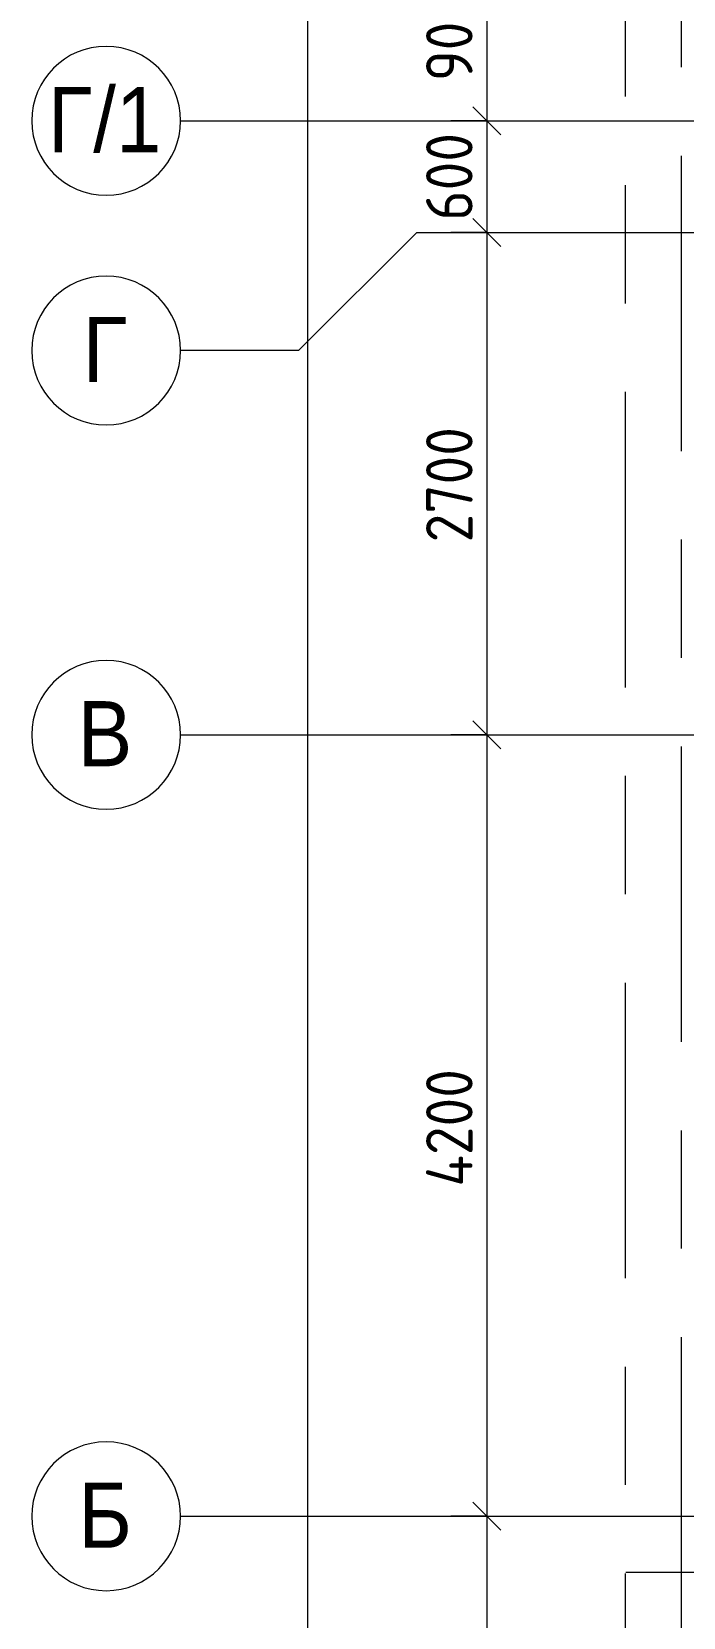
# Model space of a CAD drawing. Header units: millimetres. Extents: x 81368 to 286493, y -8553 to 29000.
# Drawn here: x 81368 to 84870, y 3057 to 11579 of the extents above; entities that cross this region are included whole.
import ezdxf

# ---------------------------------------------------------------- set-up
doc = ezdxf.new("R2010")
doc.units = ezdxf.units.MM
doc.linetypes.add('Осевая', pattern=[3175, 635, -476.25, 1587.5, -476.25])
for name, color, linetype, lineweight in [('A-ANNO-DIMS', 7, 'Continuous', 9), ('A-ANNO-DIMS-100', 7, 'Continuous', 9), ('A-WALL', 7, 'Continuous', 9), ('Оси', 7, 'Continuous', 9), ('Оси-1', 7, 'Continuous', 20), ('Оси-2', 7, 'Осевая', 9)]:
    doc.layers.add(name, color=color, linetype=linetype, lineweight=lineweight)
doc.styles.add('Arial', font='arial.ttf', dxfattribs={"width": 0.9, "height": 350})
doc.styles.add('ISOCPEUR', font='isocpeur.ttf', dxfattribs={"width": 0.9, "height": 250})
doc.dimstyles.new('ISO-2_5_0_9К_БОЛЬШОЙ_1', dxfattribs={"dimscale": 304.8, "dimtxt": 248.995294, "dimasz": 0.492126, "dimexe": 0.393701, "dimexo": 0.984252, "dimgap": 0, "dimtad": 1, "dimdec": 0, "dimrnd": 10, "dimzin": 0, "dimdsep": 46, "dimtxsty": 'ISOCPEUR', "dimblk1": 'OBLIQUE', "dimblk2": 'OBLIQUE', "dimsah": 1, "dimcen": 0.09, "dimdle": 0.393701, "dimazin": 0, "dimtfac": 1, "dimtdec": 4, "dimtix": 1, "dimtmove": 0, "dimatfit": 3, "dimfxl": 1, "dimtvp": 1, "dimtolj": 1, "dimtzin": 0, "dimarcsym": 2})
doc.dimstyles.new('ISO-2_5_0_9К_БОЛЬШОЙ_2', dxfattribs={"dimscale": 304.8, "dimtxt": 248.995294, "dimasz": 0.492126, "dimexe": 0.393701, "dimexo": 0.984252, "dimgap": 0, "dimtad": 1, "dimdec": 0, "dimrnd": 10, "dimzin": 0, "dimdsep": 46, "dimtxsty": 'ISOCPEUR', "dimblk1": 'OBLIQUE', "dimblk2": 'OBLIQUE', "dimsah": 1, "dimcen": 0.09, "dimdle": 0.393701, "dimazin": 0, "dimtfac": 1, "dimtdec": 4, "dimtix": 1, "dimtmove": 2, "dimatfit": 3, "dimfxl": 1, "dimtvp": 1, "dimtolj": 1, "dimtzin": 0, "dimarcsym": 2})

# ---------------------------------------------------------------- blocks, each defined once
blk = doc.blocks.new('Ось сетки - D8-29747960-План монтажа стен и перегородок 1 этажа в осях 23_1-33')
at = {"layer": 'Оси-1'}
for start, end in [(360, 180), (180, 360)]:
    blk.add_arc((0, 0), 4, start, end, dxfattribs=at)
blk = doc.blocks.new('DIMBLOCK20-План монтажа стен и перегородок 1 этажа в осях 23_1-33')
at = {"layer": 'A-ANNO-DIMS-100', "lineweight": 20}
for p, q in [((83814.2, 12000), (83739.2, 12075)), ((83814.2, 12000), (83889.2, 11925)), ((83814.2, 11100), (83739.2, 11175)), ((83814.2, 11100), (83889.2, 11025))]:
    blk.add_line(p, q, dxfattribs=at)
at = {"layer": 'A-ANNO-DIMS-100'}
for p, q in [((83620.3, 12000), (83934.2, 12000)), ((83814.2, 12000), (83620.3, 12000)), ((83814.2, 12000), (83814.2, 11100)), ((83620.3, 11100), (83934.2, 11100)), ((83814.2, 11100), (83620.3, 11100))]:
    blk.add_line(p, q, dxfattribs=at)
at = {"layer": 'A-ANNO-DIMS-100', "color": 0, "insert": (83487.6, 11313), "char_height": 250, "width": 568.858, "attachment_point": 1, "rotation": 90, "line_spacing_factor": 1.149209, "style": 'ISOCPEUR'}
blk.add_mtext('900', dxfattribs=at)
blk = doc.blocks.new('_Oblique')
at = {"color": 0, "linetype": 'ByBlock', "lineweight": -2}
blk.add_line((-0.5, -0.5), (0.5, 0.5), dxfattribs=at)
blk = doc.blocks.new('DIMBLOCK21-План монтажа стен и перегородок 1 этажа в осях 23_1-33')
at = {"layer": 'A-ANNO-DIMS-100', "lineweight": 20}
for p, q in [((83814.2, 11100), (83739.2, 11175)), ((83814.2, 11100), (83889.2, 11025)), ((83814.2, 10500), (83739.2, 10575)), ((83814.2, 10500), (83889.2, 10425))]:
    blk.add_line(p, q, dxfattribs=at)
at = {"layer": 'A-ANNO-DIMS-100'}
for p, q in [((83620.3, 11100), (83934.2, 11100)), ((83814.2, 11100), (83620.3, 11100)), ((83814.2, 11100), (83814.2, 10500)), ((83620.3, 10500), (83934.2, 10500)), ((83814.2, 10500), (83620.3, 10500))]:
    blk.add_line(p, q, dxfattribs=at)
at = {"layer": 'A-ANNO-DIMS-100', "color": 0, "insert": (83487.6, 10563), "char_height": 250, "width": 568.858, "attachment_point": 1, "rotation": 90, "line_spacing_factor": 1.149209, "style": 'ISOCPEUR'}
blk.add_mtext('600', dxfattribs=at)
blk = doc.blocks.new('DIMBLOCK22-План монтажа стен и перегородок 1 этажа в осях 23_1-33')
at = {"layer": 'A-ANNO-DIMS-100', "lineweight": 20}
for p, q in [((83814.2, 10500), (83739.2, 10575)), ((83814.2, 10500), (83889.2, 10425)), ((83814.2, 7800), (83739.2, 7875)), ((83814.2, 7800), (83889.2, 7725))]:
    blk.add_line(p, q, dxfattribs=at)
at = {"layer": 'A-ANNO-DIMS-100'}
for p, q in [((83620.3, 10500), (83934.2, 10500)), ((83814.2, 10500), (83620.3, 10500)), ((83814.2, 10500), (83814.2, 7800)), ((83620.3, 7800), (83934.2, 7800)), ((83814.2, 7800), (83620.3, 7800))]:
    blk.add_line(p, q, dxfattribs=at)
at = {"layer": 'A-ANNO-DIMS-100', "color": 0, "insert": (83487.6, 8834), "char_height": 250, "width": 758.478, "attachment_point": 1, "rotation": 90, "line_spacing_factor": 1.149209, "style": 'ISOCPEUR'}
blk.add_mtext('2700', dxfattribs=at)
blk = doc.blocks.new('DIMBLOCK23-План монтажа стен и перегородок 1 этажа в осях 23_1-33')
at = {"layer": 'A-ANNO-DIMS-100', "lineweight": 20}
for p, q in [((83814.2, 7800), (83739.2, 7875)), ((83814.2, 7800), (83889.2, 7725)), ((83814.2, 3600), (83739.2, 3675)), ((83814.2, 3600), (83889.2, 3525))]:
    blk.add_line(p, q, dxfattribs=at)
at = {"layer": 'A-ANNO-DIMS-100'}
for p, q in [((83620.3, 7800), (83934.2, 7800)), ((83814.2, 7800), (83620.3, 7800)), ((83814.2, 7800), (83814.2, 3600)), ((83620.3, 3600), (83934.2, 3600)), ((83814.2, 3600), (83620.3, 3600))]:
    blk.add_line(p, q, dxfattribs=at)
at = {"layer": 'A-ANNO-DIMS-100', "color": 0, "insert": (83487.6, 5372), "char_height": 250, "width": 787.208, "attachment_point": 1, "rotation": 90, "line_spacing_factor": 1.149209, "style": 'ISOCPEUR'}
blk.add_mtext('4200', dxfattribs=at)
blk = doc.blocks.new('DIMBLOCK24-План монтажа стен и перегородок 1 этажа в осях 23_1-33')
at = {"layer": 'A-ANNO-DIMS-100', "lineweight": 20}
for p, q in [((83814.2, 3600), (83739.2, 3675)), ((83814.2, 3600), (83889.2, 3525)), ((83814.2, 0), (83739.2, 75)), ((83814.2, 0), (83889.2, -75))]:
    blk.add_line(p, q, dxfattribs=at)
at = {"layer": 'A-ANNO-DIMS-100'}
for p, q in [((83620.3, 3600), (83934.2, 3600)), ((83814.2, 3600), (83620.3, 3600)), ((83814.2, 3600), (83814.2, -120)), ((83620.3, 0), (83934.2, 0)), ((83814.2, 0), (83620.3, 0))]:
    blk.add_line(p, q, dxfattribs=at)
at = {"layer": 'A-ANNO-DIMS-100', "color": 0, "insert": (83487.6, 1484), "char_height": 250, "width": 758.478, "attachment_point": 1, "rotation": 90, "line_spacing_factor": 1.149209, "style": 'ISOCPEUR'}
blk.add_mtext('3600', dxfattribs=at)
blk = doc.blocks.new('DIMBLOCK25-План монтажа стен и перегородок 1 этажа в осях 23_1-33')
at = {"layer": 'A-ANNO-DIMS-100'}
for p, q in [((82849.7, 27120), (82849.7, -120)), ((82655.7, 27000), (82969.7, 27000)), ((82849.7, 27000), (82655.7, 27000)), ((82655.7, 0), (82969.7, 0)), ((82849.7, 0), (82655.7, 0))]:
    blk.add_line(p, q, dxfattribs=at)
at = {"layer": 'A-ANNO-DIMS-100', "lineweight": 20}
for p, q in [((82849.7, 27000), (82774.7, 27075)), ((82849.7, 27000), (82924.7, 26925)), ((82849.7, 0), (82774.7, 75)), ((82849.7, 0), (82924.7, -75))]:
    blk.add_line(p, q, dxfattribs=at)
at = {"layer": 'A-ANNO-DIMS-100', "color": 0, "insert": (82523, 13767.9), "char_height": 250, "width": 948.097, "attachment_point": 1, "rotation": 90, "line_spacing_factor": 1.149209, "style": 'ISOCPEUR'}
blk.add_mtext('27000', dxfattribs=at)

msp = doc.modelspace()

# ---------------------------------------------------------------- linework, layer by layer
at = {"layer": 'A-WALL'}
msp.add_line((84560.9, 3300), (84950, 3300), dxfattribs=at)
at = {"layer": 'Оси'}
for p, q in [((82167.6, 11100), (84667.6, 11100)), ((83437.6, 10500), (82802.6, 9865)), ((83437.6, 10500), (85937.6, 10500)), ((82802.6, 9865), (82167.6, 9865)), ((82167.6, 7800), (84667.6, 7800)), ((82167.6, 3600), (84667.6, 3600))]:
    msp.add_line(p, q, dxfattribs=at)
at = {"layer": 'Оси-2'}
for p, q in [((84560, 593.7), (84560, 19415.1)), ((84860, 1863.7), (84860, 19415.1)), ((84667.6, 11100), (120319, 11100)), ((84667.6, 7800), (122760, 7800)), ((84667.6, 3600), (122760, 3600))]:
    msp.add_line(p, q, dxfattribs=at)

# ---------------------------------------------------------------- block references
at = {"layer": 'Оси-1', "xscale": 99.99999999999993, "yscale": 99.99999999999993, "zscale": 99.99999999999993, "rotation": 269.9999999999994}
for p in [(81767.6, 11100), (81767.6, 9865), (81767.6, 7800), (81767.6, 3600)]:
    msp.add_blockref('Ось сетки - D8-29747960-План монтажа стен и перегородок 1 этажа в осях 23_1-33', p, dxfattribs=at)

# ---------------------------------------------------------------- texts
at = {"layer": 'Оси', "char_height": 350, "attachment_point": 1, "style": 'Arial'}
for s, insert, width in [('\\fArial|b0|i0|c204|p34|;\\W.9;Г', (81454.2, 11281), 295.823), ('/1', (81698.2, 11281), 454.557), ('\\fArial|b0|i0|c204|p34|;\\W.9;Г', (81641.8, 10046), 295.823), ('\\fArial|b0|i0|c204|p34|;\\W.9;В', (81614.8, 7981), 360.759), ('\\fArial|b0|i0|c204|p34|;\\W.9;Б', (81618, 3781), 353.544)]:
    msp.add_mtext(s, dxfattribs=dict(at, insert=insert, width=width))

# ---------------------------------------------------------------- dimensions: what is measured, and where the dimension line sits
at = {"layer": 'A-ANNO-DIMS'}
dim = msp.add_linear_dim(base=(82849.7, 0), p1=(82955.7, 27000), p2=(82955.7, 0), angle=90, dimstyle='ISO-2_5_0_9К_БОЛЬШОЙ_2', override={"dimpost": '<>', "dimfxl": 26999.999823}, dxfattribs=at)
dim.commit()
dim.dimension.update_dxf_attribs({"geometry": 'DIMBLOCK25-План монтажа стен и перегородок 1 этажа в осях 23_1-33', "text_midpoint": (82689.7, 14241.9), "dimtype": 160, "text_rotation": 90})
for base, p1, p2, override, picture, middle in [((83814.2, 11100), (83920.3, 12000), (83920.3, 11100), {"dimpost": '<>', "dimfxl": 900}, 'DIMBLOCK20-План монтажа стен и перегородок 1 этажа в осях 23_1-33', (83689.2, 11550)), ((83814.2, 10500), (83920.3, 11100), (83920.3, 10500), {"dimpost": '<>', "dimfxl": 600}, 'DIMBLOCK21-План монтажа стен и перегородок 1 этажа в осях 23_1-33', (83689.2, 10800)), ((83814.2, 7800), (83920.3, 10500), (83920.3, 7800), {"dimpost": '<>', "dimfxl": 2700}, 'DIMBLOCK22-План монтажа стен и перегородок 1 этажа в осях 23_1-33', (83689.2, 9150)), ((83814.2, 3600), (83920.3, 7800), (83920.3, 3600), {"dimpost": '<>', "dimfxl": 4200}, 'DIMBLOCK23-План монтажа стен и перегородок 1 этажа в осях 23_1-33', (83689.2, 5700)), ((83814.2, 0), (83920.3, 3600), (83920.3, 0), {"dimpost": '<>', "dimfxl": 3600}, 'DIMBLOCK24-План монтажа стен и перегородок 1 этажа в осях 23_1-33', (83689.2, 1800))]:
    dim = msp.add_linear_dim(base=base, p1=p1, p2=p2, angle=90, dimstyle='ISO-2_5_0_9К_БОЛЬШОЙ_1', override=override, dxfattribs=at)
    dim.commit()
    dim.dimension.update_dxf_attribs({"geometry": picture, "text_midpoint": middle})

doc.saveas('drawing.dxf')
